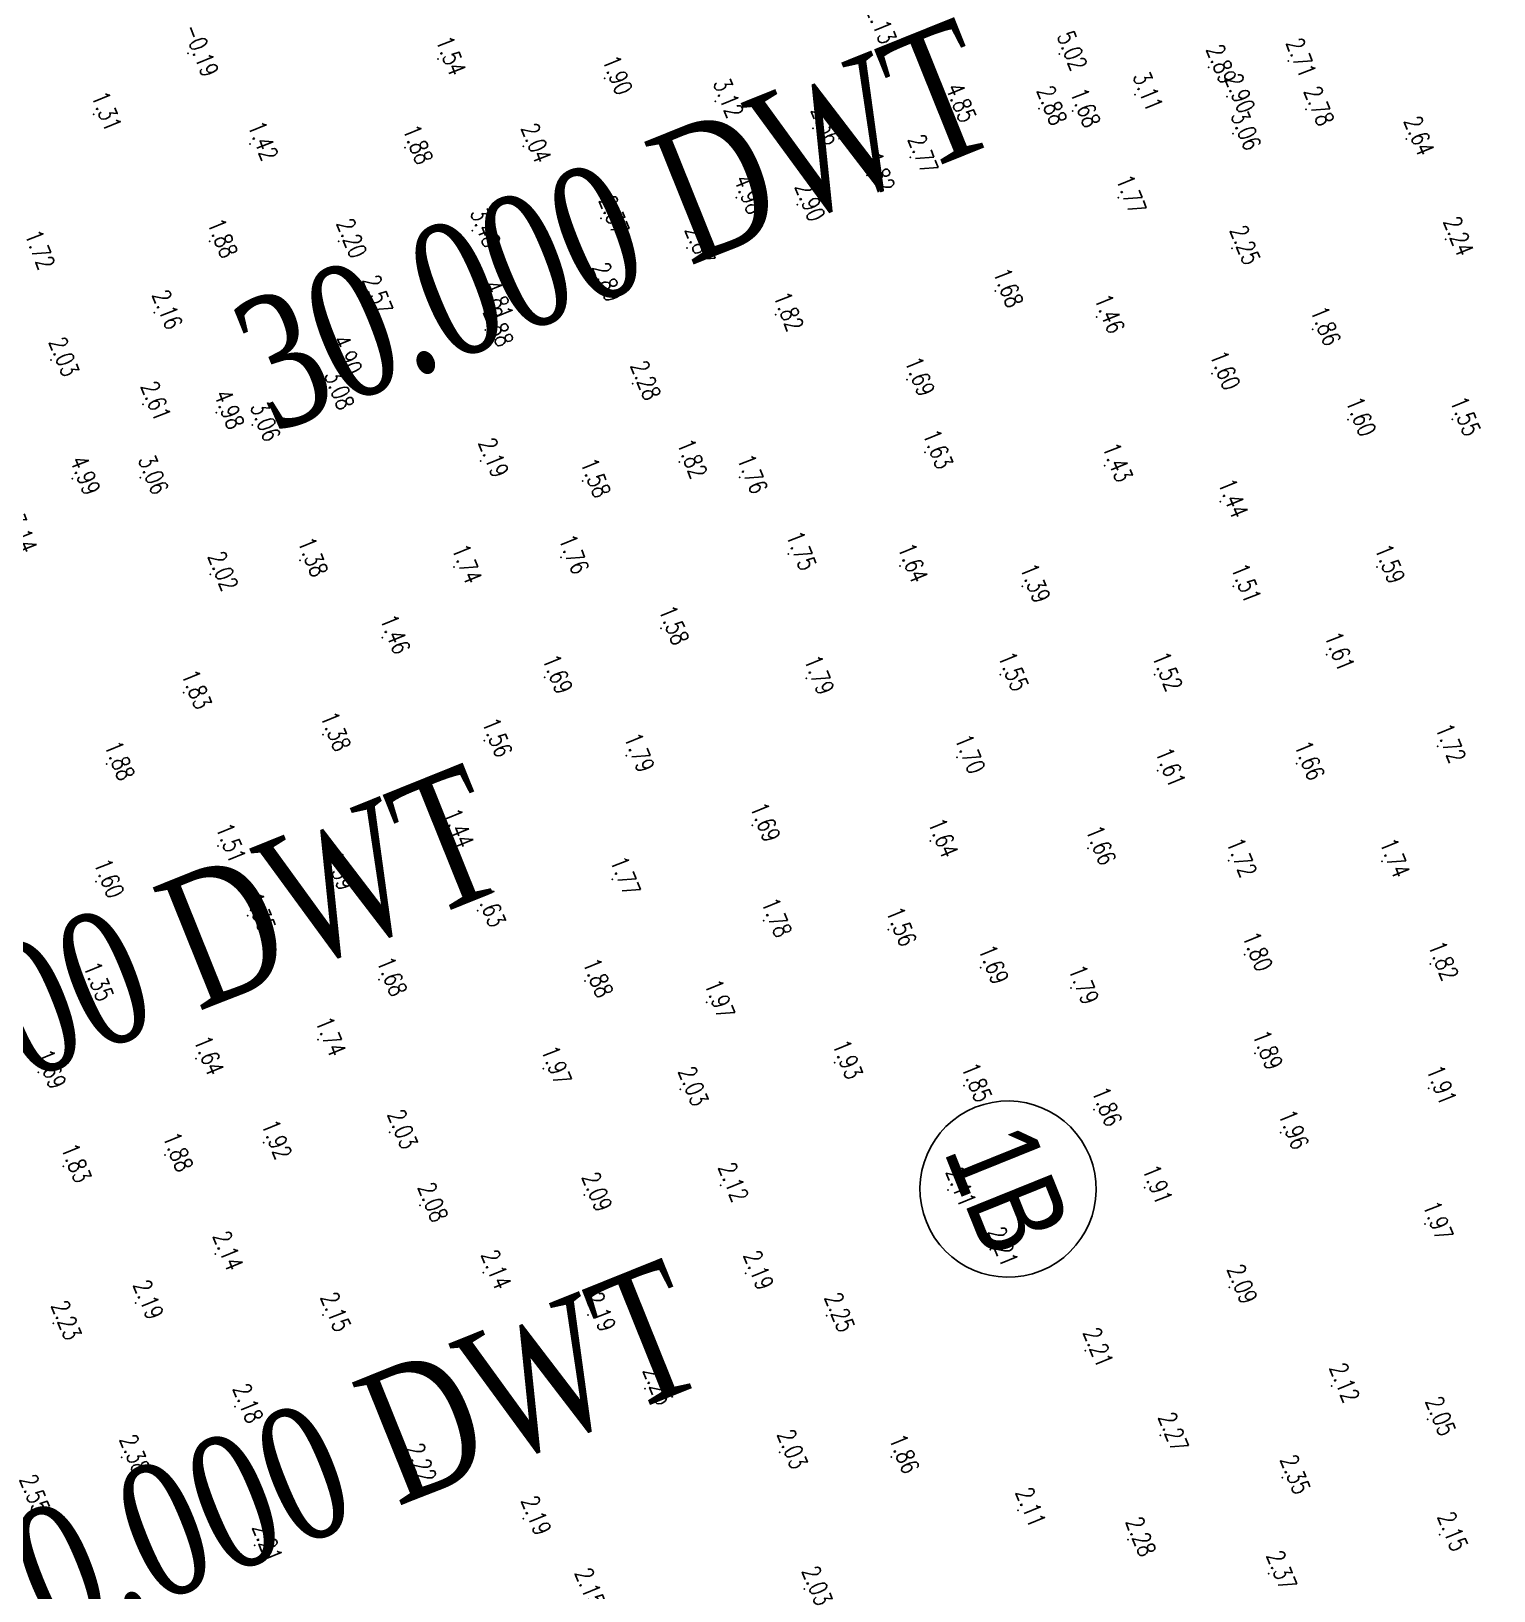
# Model space of a CAD drawing. Header units: millimetres. Extents: x 405522 to 410309, y 2303080 to 2310223.
# Drawn here: x 407175.7 to 407325.1, y 2306198.2 to 2306357.4 of the extents above; entities that cross this region are included whole.
import ezdxf
from ezdxf.enums import TextEntityAlignment as Align
from ezdxf.xclip import XClip

# ---------------------------------------------------------------- set-up
doc = ezdxf.new("R2010")
doc.units = ezdxf.units.MM
doc.header["$LTSCALE"] = 10
doc.header["$MEASUREMENT"] = 0
doc.header["$XCLIPFRAME"] = 0
doc.layers.get('0').update_dxf_attribs({"linetype": 'CONTINUOUS'})
doc.layers.get('Defpoints').update_dxf_attribs({"linetype": 'CONTINUOUS'})
for name, color, linetype in [('Bao', 1, 'CONTINUOUS'), ('caodo', 7, 'CONTINUOUS'), ('co', 84, 'CONTINUOUS'), ('DIM', 4, 'CONTINUOUS'), ('Hatch', 8, 'CONTINUOUS'), ('Line', 136, 'CONTINUOUS')]:
    doc.layers.add(name, color=color, linetype=linetype)
doc.styles.add('1', font='VHAVAN_2.TTF')
doc.styles.add('Dien', font='simplex.shx', dxfattribs={"width": 0.75})
doc.styles.add('TextH', font='vntimeh.shx', dxfattribs={"width": 0.75})
doc.styles.add('txt', font='romans.shx', dxfattribs={"height": 0.2})
doc.dimstyles.new('D2', dxfattribs={"dimscale": 2, "dimtxt": 1.8, "dimasz": 1.5, "dimexe": 1.5, "dimexo": 2, "dimgap": 1, "dimtad": 1, "dimdec": 1, "dimdsep": 46, "dimtxsty": 'TextH', "dimcen": 2.5, "dimclrd": 4, "dimclre": 4, "dimclrt": 7, "dimadec": 1, "dimazin": 2, "dimtfac": 1, "dimtdec": 1, "dimtmove": 1, "dimatfit": 0, "dimfxl": 0.25, "dimtolj": 1, "dimtzin": 0, "dimlwd": -1, "dimlwe": -1, "dimarcsym": 0})
doc.dimstyles.new('D6.7', dxfattribs={"dimscale": 6.7, "dimtxt": 1.5, "dimasz": 2, "dimexe": 1.5, "dimexo": 0.5, "dimgap": 1, "dimtad": 1, "dimdec": 0, "dimdsep": 46, "dimtxsty": 'Dien', "dimcen": 1, "dimclrd": 256, "dimclre": 256, "dimclrt": 7, "dimaunit": 1, "dimadec": 3, "dimazin": 0, "dimtfac": 1, "dimtdec": 0, "dimtmove": 1, "dimatfit": 0, "dimfxl": 1, "dimtolj": 1, "dimtzin": 0, "dimlwe": -1, "dimarcsym": 0})

# ---------------------------------------------------------------- blocks, each defined once
blk = doc.blocks.new('*D3')
at = {"layer": 'Defpoints', "color": 0, "linetype": 'Continuous'}
for p in [(407836.8043944833, 2306277.351620513), (407854.0337361633, 2306234.533200571), (407115.9648304656, 2305987.299088136)]:
    blk.add_point(p, dxfattribs=at)
at = {"layer": 'DIM', "linetype": 'Continuous'}
for p, q in [((407838.0549311792, 2306274.243782362), (407857.7853462504, 2306225.209686118)), ((407117.2153671613, 2305984.191249985), (407136.9457822988, 2305935.157153577))]:
    blk.add_line(p, q, dxfattribs=at)
at = {"layer": 'DIM', "linetype": 'Continuous', "lineweight": -2}
blk.add_line((407145.6255248156, 2305949.482814812), (407841.6023835596, 2306229.531053788), dxfattribs=at)
at = {"layer": 'DIM', "linetype": 'Continuous'}
for points in [[(407840.7686924291, 2306231.602945889), (407842.4360746901, 2306227.459161687), (407854.0337361633, 2306234.533200571)], [(407144.7918336851, 2305951.554706913), (407146.4592159461, 2305947.410922711), (407133.1941722117, 2305944.480668029)]]:
    blk.add_solid(points, dxfattribs=at)
at = {"layer": 'DIM', "color": 7, "linetype": 'Continuous', "insert": (407489.2370757526, 2306100.384367829), "char_height": 10.05, "attachment_point": 5, "rotation": 21.918943909939344, "style": 'Dien'}
blk.add_mtext('\\A1;777', dxfattribs=at)
blk = doc.blocks.new('*D6')
at = {"layer": 'Defpoints', "color": 0, "linetype": 'Continuous'}
for p in [(408519.4833505661, 2306591.769921404), (407115.9648304658, 2305987.299088136), (407150.70168588, 2305900.970934093)]:
    blk.add_point(p, dxfattribs=at)
at = {"layer": 'DIM', "linetype": 'Continuous'}
for p, q in [((408520.7338872618, 2306588.662083253), (408571.7275641989, 2306461.932419749)), ((407117.2153671616, 2305984.191249985), (407154.4532959671, 2305891.64741964))]:
    blk.add_line(p, q, dxfattribs=at)
at = {"layer": 'DIM', "linetype": 'Continuous', "lineweight": -2}
blk.add_line((408555.5446015078, 2306466.253787419), (407163.1330384839, 2305905.973080876), dxfattribs=at)
at = {"layer": 'DIM', "linetype": 'Continuous'}
for points in [[(408554.7109103773, 2306468.32567952), (408556.3782926383, 2306464.181895318), (408567.9759541118, 2306471.255934202)], [(407162.2993473534, 2305908.044972977), (407163.9667296144, 2305903.901188775), (407150.70168588, 2305900.970934093)]]:
    blk.add_solid(points, dxfattribs=at)
at = {"layer": 'DIM', "color": 7, "linetype": 'Continuous', "insert": (407854.9619415608, 2306196.990867676), "char_height": 10.05, "attachment_point": 5, "rotation": 21.918943909939344, "style": 'Dien'}
blk.add_mtext('\\A1;1528', dxfattribs=at)
blk = doc.blocks.new('kh_truc_thep')
at = {"color": 6}
blk.add_circle((0, -3), 3.000000000001425, dxfattribs=at)
at = {"color": 7, "style": '1', "width": 0.8}
blk.add_attdef('KH_TRUC', text='', height=3.000000000001425, dxfattribs=at).set_placement((0, -3), align=Align.MIDDLE)
blk = doc.blocks.new('20')
at = {"layer": 'caodo', "color": 8, "linetype": 'Continuous'}
for p in [(-415.8399999999674, -953.339999999851, -2.51), (-390.289999999979, -953.8999999999069, -0.7799999999999998), (-326.820000000007, -953.3999999999069, 2.700000000000001), (-311.5599999999977, -954.7700000000186, 0.5700000000000003), (-303.4199999999837, -954.1099999998696, 0.3900000000000001), (-373.2699999999604, -955.8799999998882, -0.4199999999999997), (-361.9400000000023, -958.2199999997392, 0.8000000000000003), (-338.1699999999837, -958.6999999997206, 2.530000000000001), (-319.070000000007, -957.5400000000373, 0.79), (-309.679999999993, -957.75, 0.5800000000000001), (-425.4699999999721, -959.5699999998324, -1.01), (-328.8800000000047, -958.9799999999814, 0.56), (-325.4599999999627, -959.2099999999627, -0.6399999999999999), (-301.5899999999674, -959.0400000000373, 0.4600000000000004), (-351.9599999999627, -961, 0.04000000000000004), (-309.0599999999977, -961.5400000000373, 0.7400000000000002), (-409.4799999999814, -962.6000000000931, -0.8999999999999999), (-393.6699999999837, -962.9699999997392, -0.4399999999999997), (-381.570000000007, -962.8199999998324, -0.2799999999999998), (-291.3699999999953, -962.089999999851, 0.3200000000000003), (-342.039999999979, -963.9599999999627, 0.4500000000000002), (-346.4599999999627, -965.7999999998137, -0.4999999999999998), (-359.820000000007, -968.0699999998324, 2.660000000000001), (-320.7799999999697, -968.0699999998324, -0.5499999999999998), (-353.5899999999674, -968.7900000000373, 0.5800000000000001), (-386.7699999999604, -971.4499999997206, 1.16), (-373.6199999999953, -970.1899999999441, 0.05000000000000027), (-413.6199999999953, -972.5299999997951, -0.4399999999999997), (-400.4199999999837, -972.5400000000373, -0.1199999999999997), (-287.3399999999674, -972.339999999851, -0.07999999999999963), (-364.8299999999581, -973.1999999997206, 0.5500000000000003), (-309.1499999999651, -973.2399999997579, -0.06999999999999984), (-374.3099999999977, -977.0299999997951, 0.5700000000000003), (-333.3399999999674, -977.589999999851, -0.6399999999999999), (-397.7599999999511, -978.3199999998324, 0.25), (-385.4400000000023, -978.8500000000931, 2.490000000000001), (-419.25, -979.8300000000745, -0.1599999999999997), (-355.789999999979, -980.0099999997765, -0.4999999999999998), (-322.9899999999907, -980.25, -0.8599999999999999), (-385.4400000000023, -981.589999999851, 0.56), (-300.9099999999744, -981.5, -0.4599999999999997), (-429.8099999999977, -984.6499999999069, -0.2899999999999996), (-400.8999999999651, -984.4499999997206, 2.580000000000001), (-370.3800000000047, -987.0600000000559, -0.03999999999999959), (-342.3800000000047, -986.6599999996834, -0.6299999999999999), (-311.1999999999534, -986.0299999997951, -0.7199999999999998), (-401.6900000000023, -988.0299999997951, 0.7600000000000002), (-420.4199999999837, -989.1699999999255, 0.29), (-412.9400000000023, -990.0200000000186, 2.660000000000001), (-409.2399999999907, -991.2700000000186, 0.7400000000000002), (-297.3099999999977, -990.75, -0.7199999999999998), (-286.6399999999558, -990.7199999997392, -0.7699999999999998), (-385.9199999999837, -994.9499999997206, -0.1299999999999999), (-365.6399999999558, -995.0499999998137, -0.4999999999999998), (-340.5299999999697, -994.089999999851, -0.6899999999999997), (-322.179999999993, -995.429999999702, -0.8899999999999999), (-427.6399999999558, -996.75, 2.67), (-420.6900000000023, -996.679999999702, 0.7400000000000002), (-375.5099999999511, -997.0099999997765, -0.7399999999999998), (-359.4799999999814, -996.6199999996461, -0.5599999999999998), (-310.3499999999767, -999.1000000000931, -0.8799999999999999), (-377.7299999999814, -1004.810000000056, -0.5599999999999998), (-354.4899999999907, -1004.449999999721, -0.5699999999999998), (-413.5599999999977, -1006.540000000037, -0.2999999999999998), (-404.3899999999558, -1005.089999999851, -0.9399999999999997), (-388.6399999999558, -1005.799999999814, -0.5799999999999998), (-343.0799999999581, -1005.689999999944, -0.6799999999999997), (-294.3499999999767, -1005.790000000037, -0.7299999999999998), (-330.5799999999581, -1007.759999999776, -0.9299999999999997), (-309.039999999979, -1007.759999999776, -0.8099999999999998), (-367.5, -1012.049999999814, -0.7399999999999998), (-395.9799999999814, -1012.989999999758, -0.8599999999999999), (-299.4899999999907, -1014.729999999981, -0.7099999999999997), (-379.3899999999558, -1017.049999999814, -0.6299999999999999), (-352.6599999999744, -1017.139999999665, -0.5299999999999998), (-332.820000000007, -1016.779999999795, -0.7699999999999998), (-317.0799999999581, -1016.779999999795, -0.7999999999999998), (-416.2699999999604, -1018.619999999646, -0.4899999999999998), (-402.0499999999884, -1022.909999999683, -0.9399999999999997), (-385.5599999999977, -1023.520000000019, -0.7599999999999998), (-288.1399999999558, -1024.100000000093, -0.5999999999999999), (-371.0299999999697, -1025.060000000056, -0.5299999999999998), (-337.25, -1025.209999999963, -0.6199999999999999), (-424.1199999999953, -1025.889999999665, -0.4399999999999997), (-316.7599999999511, -1026.569999999832, -0.7099999999999997), (-302.570000000007, -1025.869999999646, -0.6599999999999997), (-389.4799999999814, -1032.779999999795, -0.8799999999999999), (-358.1599999999744, -1032.179999999702, -0.6299999999999999), (-412.7599999999511, -1034.279999999795, -0.8099999999999998), (-339.9799999999814, -1033.770000000019, -0.6799999999999997), (-323.8800000000047, -1034.529999999795, -0.6599999999999997), (-309.4899999999907, -1035.779999999795, -0.5999999999999999), (-293.8499999999767, -1035.830000000075, -0.5799999999999998), (-425.2099999999627, -1037.909999999683, -0.7199999999999998), (-401.6399999999558, -1037.10999999987, -0.9299999999999997), (-372.4599999999627, -1037.669999999925, -0.5499999999999998), (-409.7299999999814, -1041.389999999665, -0.9699999999999998), (-386.2199999999721, -1040.869999999646, -0.6899999999999997), (-357, -1041.909999999683, -0.5399999999999998), (-344.2599999999511, -1042.830000000075, -0.7599999999999998), (-307.8699999999953, -1045.379999999888, -0.5199999999999998), (-288.8899999999558, -1046.319999999832, -0.4999999999999998), (-396.2999999999884, -1047.929999999702, -0.6399999999999999), (-334.8299999999581, -1046.709999999963, -0.6299999999999999), (-426.289999999979, -1048.439999999944, -0.9699999999999998), (-375.2599999999511, -1048.069999999832, -0.4399999999999997), (-325.6300000000047, -1048.770000000019, -0.5299999999999998), (-362.8299999999581, -1050.239999999758, -0.3499999999999999), (-402.5599999999977, -1054.060000000056, -0.5799999999999998), (-306.8299999999581, -1055.439999999944, -0.4299999999999997), (-431.1300000000047, -1057.389999999665, -0.6299999999999999), (-415, -1056, -0.6799999999999997), (-379.5099999999511, -1057.009999999776, -0.3499999999999999), (-349.75, -1056.409999999683, -0.3899999999999999), (-365.5099999999511, -1059.139999999665, -0.2899999999999996), (-336.5599999999977, -1058.75, -0.4699999999999998), (-289.0799999999581, -1059.009999999776, -0.4099999999999997), (-323.2599999999511, -1061.219999999739, -0.4599999999999997), (-395.2099999999627, -1063.529999999795, -0.2899999999999996), (-304.179999999993, -1063.569999999832, -0.3599999999999999), (-408.0799999999581, -1064.589999999851, -0.3999999999999999), (-428.570000000007, -1066.989999999758, -0.4899999999999998), (-418.1699999999837, -1065.850000000093, -0.4399999999999997), (-375.3499999999767, -1069.929999999702, -0.23), (-361.4199999999837, -1068.939999999944, -0.1999999999999997), (-338.1699999999837, -1069.419999999925, -0.21), (-318.0999999999767, -1069.169999999925, -0.4099999999999997), (-392.1300000000047, -1070.979999999981, -0.2399999999999998), (-289.4400000000023, -1072.869999999646, -0.3499999999999999), (-413.0499999999884, -1075.949999999721, -0.1799999999999997), (-333.8699999999953, -1075.509999999776, -0.1099999999999999), (-385.6399999999558, -1077.85999999987, -0.1799999999999997), (-358.8499999999767, -1077.929999999702, -0.1299999999999999), (-309.4400000000023, -1079.339999999851, -0.23), (-421.1900000000023, -1080.939999999944, -0.1299999999999999), (-429.570000000007, -1083.040000000037, -0.08999999999999986), (-402.0499999999884, -1082.189999999944, -0.1699999999999999), (-374.9699999999721, -1082.189999999944, -0.1299999999999999), (-350.570000000007, -1082.229999999981, -0.06999999999999984), (-324.1499999999651, -1085.810000000056, -0.1099999999999999), (-369.1300000000047, -1089.679999999702, -0.06999999999999984), (-298.9799999999814, -1089.419999999925, -0.1999999999999997), (-411.0099999999511, -1091.520000000019, -0.1399999999999997), (-289.179999999993, -1092.830000000075, -0.27), (-316.4699999999721, -1094.449999999721, -0.04999999999999982), (-422.5899999999674, -1096.719999999739, 0.06000000000000005), (-355.3899999999558, -1096.209999999963, -0.2899999999999996), (-343.9699999999721, -1096.679999999702, -0.4599999999999997), (-393.289999999979, -1097.60999999987, -0.09999999999999964), (-304.0299999999697, -1098.790000000037, 0.03000000000000025), (-331.039999999979, -1102.129999999888, -0.21), (-381.570000000007, -1102.979999999981, -0.1299999999999999), (-319.7999999999884, -1105.129999999888, -0.03999999999999959), (-287.9400000000023, -1104.60999999987, -0.1699999999999999), (-409.0299999999697, -1105.699999999721, -0.1099999999999999), (-305.4199999999837, -1108.580000000075, 0.05000000000000027), (-352.8699999999953, -1110.159999999683, -0.2899999999999996)]:
    blk.add_point(p, dxfattribs=at)
at = {"layer": 'caodo', "color": 8, "linetype": 'Continuous', "style": 'txt', "width": 0.75}
for s, p in [('2.13', (-345.8299999999581, -950.679999999702, -0.1899999999999999)), ('-0.19', (-415.3399999999674, -953.339999999851, -2.51)), ('1.54', (-389.789999999979, -953.8999999999069, -0.7799999999999998)), ('5.02', (-326.320000000007, -953.3999999999069, 2.700000000000001)), ('2.71', (-302.9199999999837, -954.1099999998696, 0.3900000000000001)), ('1.90', (-372.7699999999604, -955.8799999998882, -0.4199999999999997)), ('2.89', (-311.0599999999977, -954.7700000000186, 0.5700000000000003)), ('3.11', (-318.570000000007, -957.5400000000373, 0.79)), ('2.90', (-309.179999999993, -957.75, 0.5800000000000001)), ('3.12', (-361.4400000000023, -958.2199999997392, 0.8000000000000003)), ('4.85', (-337.6699999999837, -958.6999999997206, 2.530000000000001)), ('2.88', (-328.3800000000047, -958.9799999999814, 0.56)), ('1.68', (-324.9599999999627, -959.2099999999627, -0.6399999999999999)), ('2.78', (-301.0899999999674, -959.0400000000373, 0.4600000000000004)), ('1.31', (-424.9699999999721, -959.5699999998324, -1.01)), ('2.36', (-351.4589999999735, -961, 0.04000000000000004)), ('3.06', (-308.5589999999502, -961.5400000000373, 0.7400000000000002)), ('2.64', (-290.8699999999953, -962.089999999851, 0.3200000000000003)), ('1.42', (-408.9799999999814, -962.6000000000931, -0.8999999999999999)), ('1.88', (-393.1699999999837, -962.9699999997392, -0.4399999999999997)), ('2.04', (-381.070000000007, -962.8199999998324, -0.2799999999999998)), ('2.77', (-341.539999999979, -963.9599999999627, 0.4500000000000002)), ('1.82', (-345.9599999999627, -965.7999999998137, -0.4999999999999998)), ('4.98', (-359.320000000007, -968.0699999998324, 2.660000000000001)), ('2.90', (-353.0899999999674, -968.7900000000373, 0.5800000000000001)), ('1.77', (-320.2799999999697, -968.0699999998324, -0.5499999999999998)), ('2.37', (-373.1199999999953, -970.1899999999441, 0.05000000000000027)), ('3.48', (-386.2699999999604, -971.4499999997206, 1.16)), ('1.88', (-413.1199999999953, -972.5299999997951, -0.4399999999999997)), ('2.20', (-399.9199999999837, -972.5400000000373, -0.1199999999999997)), ('2.87', (-364.3299999999581, -973.1999999997206, 0.5500000000000003)), ('2.25', (-308.6499999999651, -973.2399999997579, -0.06999999999999984)), ('2.24', (-286.8399999999674, -972.339999999851, -0.07999999999999963)), ('1.72', (-431.7799999999697, -973.7099999999627, -0.5999999999999999)), ('2.57', (-397.2599999999511, -978.3199999998324, 0.25)), ('2.89', (-373.8099999999977, -977.0299999997951, 0.5700000000000003)), ('1.68', (-332.8399999999674, -977.589999999851, -0.6399999999999999)), ('2.16', (-418.75, -979.8300000000745, -0.1599999999999997)), ('4.81', (-384.9400000000023, -978.8500000000931, 2.490000000000001)), ('1.82', (-355.289999999979, -980.0099999997765, -0.4999999999999998)), ('2.88', (-384.9400000000023, -981.589999999851, 0.56)), ('1.46', (-322.4899999999907, -980.25, -0.8599999999999999)), ('1.86', (-300.4099999999744, -981.5, -0.4599999999999997)), ('2.03', (-429.3099999999977, -984.6499999999069, -0.2899999999999996)), ('4.90', (-400.3999999999651, -984.4499999997206, 2.580000000000001)), ('1.60', (-310.6999999999534, -986.0299999997951, -0.7199999999999998)), ('3.08', (-401.1900000000023, -988.0299999997951, 0.7600000000000002)), ('2.28', (-369.8800000000047, -987.0600000000559, -0.03999999999999959)), ('1.69', (-341.8800000000047, -986.6599999996834, -0.6299999999999999)), ('2.61', (-419.9199999999837, -989.1699999999255, 0.29)), ('4.98', (-412.4400000000023, -990.0200000000186, 2.660000000000001)), ('3.06', (-408.7390000000014, -991.2700000000186, 0.7400000000000002)), ('1.60', (-296.8099999999977, -990.75, -0.7199999999999998)), ('1.55', (-286.1399999999558, -990.7199999997392, -0.7699999999999998)), ('1.63', (-340.0299999999697, -994.089999999851, -0.6899999999999997)), ('2.19', (-385.4199999999837, -994.9499999997206, -0.1299999999999999)), ('1.82', (-365.1399999999558, -995.0499999998137, -0.4999999999999998)), ('1.43', (-321.679999999993, -995.429999999702, -0.8899999999999999)), ('4.99', (-427.1399999999558, -996.75, 2.67)), ('3.06', (-420.1889999999548, -996.679999999702, 0.7400000000000002)), ('1.58', (-375.0099999999511, -997.0099999997765, -0.7399999999999998)), ('1.76', (-358.9799999999814, -996.6199999996461, -0.5599999999999998)), ('1.44', (-309.8499999999767, -999.1000000000931, -0.8799999999999999)), ('3.14', (-433.5799999999581, -1002.649999999907, 0.8200000000000003)), ('1.38', (-403.8899999999558, -1005.089999999851, -0.9399999999999997)), ('1.76', (-377.2299999999814, -1004.810000000056, -0.5599999999999998)), ('1.75', (-353.9899999999907, -1004.449999999721, -0.5699999999999998)), ('2.02', (-413.0599999999977, -1006.540000000037, -0.2999999999999998)), ('1.74', (-388.1399999999558, -1005.799999999814, -0.5799999999999998)), ('1.64', (-342.5799999999581, -1005.689999999944, -0.6799999999999997)), ('1.59', (-293.8499999999767, -1005.790000000037, -0.7299999999999998)), ('1.39', (-330.0799999999581, -1007.759999999776, -0.9299999999999997)), ('1.51', (-308.539999999979, -1007.759999999776, -0.8099999999999998)), ('1.46', (-395.4799999999814, -1012.989999999758, -0.8599999999999999)), ('1.58', (-367, -1012.049999999814, -0.7399999999999998)), ('1.61', (-298.9899999999907, -1014.729999999981, -0.7099999999999997)), ('1.69', (-378.8899999999558, -1017.049999999814, -0.6299999999999999)), ('1.79', (-352.1599999999744, -1017.139999999665, -0.5299999999999998)), ('1.55', (-332.320000000007, -1016.779999999795, -0.7699999999999998)), ('1.52', (-316.5799999999581, -1016.779999999795, -0.7999999999999998)), ('1.83', (-415.7699999999604, -1018.619999999646, -0.4899999999999998)), ('1.38', (-401.5499999999884, -1022.909999999683, -0.9399999999999997)), ('1.56', (-385.0599999999977, -1023.520000000019, -0.7599999999999998)), ('1.72', (-287.6399999999558, -1024.100000000093, -0.5999999999999999)), ('1.88', (-423.6199999999953, -1025.889999999665, -0.4399999999999997)), ('1.79', (-370.5299999999697, -1025.060000000056, -0.5299999999999998)), ('1.70', (-336.75, -1025.209999999963, -0.6199999999999999)), ('1.66', (-302.070000000007, -1025.869999999646, -0.6599999999999997)), ('1.61', (-316.2599999999511, -1026.569999999832, -0.7099999999999997)), ('1.69', (-357.6599999999744, -1032.179999999702, -0.6299999999999999)), ('1.44', (-388.9799999999814, -1032.779999999795, -0.8799999999999999)), ('1.64', (-339.4799999999814, -1033.770000000019, -0.6799999999999997)), ('1.51', (-412.2599999999511, -1034.279999999795, -0.8099999999999998)), ('1.66', (-323.3800000000047, -1034.529999999795, -0.6599999999999997)), ('1.39', (-401.1399999999558, -1037.10999999987, -0.9299999999999997)), ('1.72', (-308.9899999999907, -1035.779999999795, -0.5999999999999999)), ('1.74', (-293.3499999999767, -1035.830000000075, -0.5799999999999998)), ('1.60', (-424.7099999999627, -1037.909999999683, -0.7199999999999998)), ('1.77', (-371.9599999999627, -1037.669999999925, -0.5499999999999998)), ('1.35', (-409.2299999999814, -1041.389999999665, -0.9699999999999998)), ('1.63', (-385.7199999999721, -1040.869999999646, -0.6899999999999997)), ('1.78', (-356.5, -1041.909999999683, -0.5399999999999998)), ('1.56', (-343.7599999999511, -1042.830000000075, -0.7599999999999998)), ('1.69', (-334.3299999999581, -1046.709999999963, -0.6299999999999999)), ('1.80', (-307.3699999999953, -1045.379999999888, -0.5199999999999998)), ('1.82', (-288.3899999999558, -1046.319999999832, -0.4999999999999998)), ('1.35', (-425.789999999979, -1048.439999999944, -0.9699999999999998)), ('1.68', (-395.7999999999884, -1047.929999999702, -0.6399999999999999)), ('1.88', (-374.7599999999511, -1048.069999999832, -0.4399999999999997)), ('1.79', (-325.1300000000047, -1048.770000000019, -0.5299999999999998)), ('1.97', (-362.3299999999581, -1050.239999999758, -0.3499999999999999)), ('1.74', (-402.0599999999977, -1054.060000000056, -0.5799999999999998)), ('1.64', (-414.5, -1056, -0.6799999999999997)), ('1.93', (-349.25, -1056.409999999683, -0.3899999999999999)), ('1.89', (-306.3299999999581, -1055.439999999944, -0.4299999999999997)), ('1.69', (-430.6300000000047, -1057.389999999665, -0.6299999999999999)), ('1.97', (-379.0099999999511, -1057.009999999776, -0.3499999999999999)), ('2.03', (-365.0099999999511, -1059.139999999665, -0.2899999999999996)), ('1.85', (-336.0599999999977, -1058.75, -0.4699999999999998)), ('1.91', (-288.5799999999581, -1059.009999999776, -0.4099999999999997)), ('1.86', (-322.7599999999511, -1061.219999999739, -0.4599999999999997)), ('2.03', (-394.7099999999627, -1063.529999999795, -0.2899999999999996)), ('1.96', (-303.679999999993, -1063.569999999832, -0.3599999999999999)), ('1.88', (-417.6699999999837, -1065.850000000093, -0.4399999999999997)), ('1.92', (-407.5799999999581, -1064.589999999851, -0.3999999999999999)), ('1.83', (-428.070000000007, -1066.989999999758, -0.4899999999999998)), ('2.12', (-360.9199999999837, -1068.939999999944, -0.1999999999999997)), ('1.91', (-317.5999999999767, -1069.169999999925, -0.4099999999999997)), ('2.09', (-374.8499999999767, -1069.929999999702, -0.23)), ('2.11', (-337.6699999999837, -1069.419999999925, -0.21)), ('2.08', (-391.6300000000047, -1070.979999999981, -0.2399999999999998)), ('1.97', (-288.9400000000023, -1072.869999999646, -0.3499999999999999)), ('2.21', (-333.3699999999953, -1075.509999999776, -0.1099999999999999)), ('2.14', (-412.5499999999884, -1075.949999999721, -0.1799999999999997)), ('2.14', (-385.1399999999558, -1077.85999999987, -0.1799999999999997)), ('2.19', (-358.3499999999767, -1077.929999999702, -0.1299999999999999)), ('2.09', (-308.9400000000023, -1079.339999999851, -0.23)), ('2.19', (-420.6900000000023, -1080.939999999944, -0.1299999999999999)), ('2.23', (-429.070000000007, -1083.040000000037, -0.08999999999999986)), ('2.15', (-401.5499999999884, -1082.189999999944, -0.1699999999999999)), ('2.19', (-374.4699999999721, -1082.189999999944, -0.1299999999999999)), ('2.25', (-350.070000000007, -1082.229999999981, -0.06999999999999984)), ('2.21', (-323.6499999999651, -1085.810000000056, -0.1099999999999999)), ('2.25', (-368.6300000000047, -1089.679999999702, -0.06999999999999984)), ('2.12', (-298.4799999999814, -1089.419999999925, -0.1999999999999997)), ('2.18', (-410.5099999999511, -1091.520000000019, -0.1399999999999997)), ('2.05', (-288.679999999993, -1092.830000000075, -0.27)), ('2.27', (-315.9699999999721, -1094.449999999721, -0.04999999999999982)), ('2.03', (-354.8899999999558, -1096.209999999963, -0.2899999999999996)), ('2.38', (-422.0899999999674, -1096.719999999739, 0.06000000000000005)), ('2.22', (-392.789999999979, -1097.60999999987, -0.09999999999999964)), ('1.86', (-343.4699999999721, -1096.679999999702, -0.4599999999999997)), ('2.35', (-303.5299999999697, -1098.790000000037, 0.03000000000000025)), ('2.55', (-432.3099999999977, -1100.790000000037, 0.2300000000000004)), ('2.11', (-330.539999999979, -1102.129999999888, -0.21)), ('2.19', (-381.070000000007, -1102.979999999981, -0.1299999999999999)), ('2.21', (-408.5299999999697, -1105.699999999721, -0.1099999999999999)), ('2.28', (-319.2999999999884, -1105.129999999888, -0.03999999999999959)), ('2.15', (-287.4400000000023, -1104.60999999987, -0.1699999999999999)), ('2.37', (-304.9199999999837, -1108.580000000075, 0.05000000000000027)), ('2.15', (-375.5799999999581, -1110.350000000093, -0.1699999999999999)), ('2.03', (-352.3699999999953, -1110.159999999683, -0.2899999999999996))]:
    blk.add_text(s, height=1.8, rotation=292, dxfattribs=at).set_placement(p, align=Align.CENTER)
blk = doc.blocks.new('*D51')
at = {"layer": 'Defpoints', "color": 0, "linetype": 'Continuous'}
for p in [(407800.2481194643, 2306340.073479452), (407088.9799997695, 2306054.363999907), (407229.9520651994, 2305703.416820739)]:
    blk.add_point(p, dxfattribs=at)
at = {"layer": 'Hatch', "color": 4, "linetype": 'Continuous'}
for p, q in [((407801.739089063, 2306336.361740014), (407942.3384120931, 2305986.342495706)), ((407090.4709693682, 2306050.652260469), (407231.0702923984, 2305700.633016161)), ((407938.4363803156, 2305988.008073085), (407232.7358697781, 2305704.535047939))]:
    blk.add_line(p, q, dxfattribs=at)
for points in [[(407938.2500091158, 2305988.472040515), (407938.6227515155, 2305987.544105656), (407941.220184894, 2305989.126300284)], [(407232.5494985783, 2305704.999015369), (407232.922240978, 2305704.071080509), (407229.9520651994, 2305703.416820739)]]:
    blk.add_solid(points, dxfattribs=at)
at = {"layer": 'Hatch', "color": 7, "linetype": 'Continuous', "insert": (407584.1697039279, 2305849.797712978), "char_height": 3.6, "attachment_point": 5, "rotation": 21.88484791204214, "style": 'TextH'}
blk.add_mtext('\\A1;766.5', dxfattribs=at)
blk = doc.blocks.new('*D53')
at = {"layer": 'Defpoints', "color": 0, "linetype": 'Continuous'}
for p in [(407800.2481194643, 2306340.073479452), (407088.9800000476, 2306054.363999872), (407189.0017923999, 2305805.361718773)]:
    blk.add_point(p, dxfattribs=at)
at = {"layer": 'Hatch', "color": 4, "linetype": 'Continuous'}
for p, q in [((407801.7390890637, 2306336.361740015), (407901.3881390162, 2306088.287393774)), ((407897.4861072381, 2306089.952971153), (407191.7855969782, 2305806.479945973)), ((407090.4709696471, 2306050.652260435), (407190.1200195996, 2305802.577914195))]:
    blk.add_line(p, q, dxfattribs=at)
for points in [[(407897.2997360382, 2306090.416938583), (407897.6724784381, 2306089.489003723), (407900.2699118166, 2306091.071198353)], [(407191.5992257782, 2305806.943913402), (407191.9719681782, 2305806.015978543), (407189.0017923999, 2305805.361718773)]]:
    blk.add_solid(points, dxfattribs=at)
at = {"layer": 'Hatch', "color": 7, "linetype": 'Continuous', "insert": (407543.2194309888, 2305951.742611029), "char_height": 3.6, "attachment_point": 5, "rotation": 21.88484792220215, "style": 'TextH'}
blk.add_mtext('\\A1;766.5', dxfattribs=at)

msp = doc.modelspace()

# ---------------------------------------------------------------- hatches: boundary and pattern name
at = {"layer": 'co', "linetype": 'Continuous'}
h = msp.add_hatch(dxfattribs=at)
h.set_pattern_fill('GRASS', color=86, scale=0.9999999999999998, angle=-9.154247039750842e-09, style=0)
h.set_pattern_definition([(21.91894380089891, (407717.7514152989, 2306586.61674795), (0.392032972917054, 0.9199511658877224), [0.1874999999999999, -1.226713562999999]), (336.9189438008989, (407717.7514152989, 2306586.61674795), (0.3920329730204795, 0.9199511661304223), [0.1875, -0.8124999999999999]), (66.91894380089893, (407717.7514152989, 2306586.61674795), (-0.9199511661304223, 0.3920329730204795), [0.1874999999999999, -0.8124999999999997])])
edge = h.paths.add_edge_path()
edge.add_line((407254.1170228908, 2306410.169202854), (407260.6047045343, 2306394.045993825))
edge.add_line((407260.6047045343, 2306394.045993825), (407285.4548879365, 2306404.045248837))
edge.add_line((407285.4548879365, 2306404.045248837), (407282.0616406134, 2306412.478158909))
edge.add_line((407282.0616406134, 2306412.478158909), (407277.9797039331, 2306410.835662958))
edge.add_line((407277.9797039331, 2306410.835662958), (407277.7893237203, 2306411.308796528))
edge.add_line((407277.7893237203, 2306411.308796528), (407273.8001583294, 2306409.703630031))
edge.add_line((407273.8001583294, 2306409.703630031), (407270.6200811035, 2306417.606769071))
edge.add_line((407270.6200811035, 2306417.606769071), (407284.0696774927, 2306425.47742779))
edge.add_line((407284.0696774927, 2306425.47742779), (407288.693920144, 2306427.33813765))
edge.add_line((407288.693920144, 2306427.33813765), (407292.7255011137, 2306417.318838529))
edge.add_line((407292.7255011137, 2306417.318838529), (407288.7363357256, 2306415.713672033))
edge.add_line((407288.7363357256, 2306415.713672033), (407288.9267159385, 2306415.240538464))
edge.add_line((407288.9267159385, 2306415.240538464), (407284.8447792606, 2306413.598042505))
edge.add_line((407284.8447792606, 2306413.598042505), (407287.6780847382, 2306406.556701861))
edge.add_line((407287.6780847382, 2306406.556701861), (407329.4904017044, 2306423.381206268))
edge.add_line((407329.4904017044, 2306423.381206268), (407321.277921924, 2306443.790889731))
edge.add_line((407321.277921924, 2306443.790889731), (407391.9696435035, 2306472.235933241))
edge.add_line((407391.9696435035, 2306472.235933241), (407400.1821232486, 2306451.826249867))
edge.add_line((407400.1821232486, 2306451.826249867), (407418.736380878, 2306459.292140589))
edge.add_line((407418.736380878, 2306459.292140589), (407415.6678998304, 2306466.917940378))
edge.add_line((407415.6678998304, 2306466.917940378), (407418.0892304467, 2306467.892239111))
edge.add_line((407418.0892304467, 2306467.892239111), (407416.6686293677, 2306471.42272188))
edge.add_arc((407416.2406032057, 2306476.504728728), 5.100000000270966, -50.976420963221415, 274.81430867917214, ccw=False)
edge.add_line((407419.4517680119, 2306472.542605485), (407420.8723690949, 2306469.012122715))
edge.add_line((407420.8723690949, 2306469.012122715), (407423.2936997163, 2306469.986421451))
edge.add_line((407423.2936997163, 2306469.986421451), (407424.0813511835, 2306468.028947273))
edge.add_line((407424.0813511835, 2306468.028947273), (407430.6679639445, 2306470.679278646))
edge.add_line((407430.6679639445, 2306470.679278646), (407427.4314589711, 2306478.72265207))
edge.add_line((407427.4314589711, 2306478.72265207), (407423.1548513077, 2306477.001824099))
edge.add_line((407423.1548513077, 2306477.001824099), (407420.4597060886, 2306483.699808384))
edge.add_line((407420.4597060886, 2306483.699808384), (407431.3322034824, 2306488.074700606))
edge.add_line((407431.3322034824, 2306488.074700606), (407434.505207047, 2306480.189141089))
edge.add_arc((407422.4449395959, 2306475.336312125), 12.99999999799835, -68.08105611815012, 21.91894389356969, ccw=False)
edge.add_line((407427.2977685576, 2306463.276044673), (407428.0443576286, 2306461.42061891))
edge.add_arc((407422.4449395933, 2306475.336312126), 15.00000000049874, 291.9189438879702, 381.9189438861541)
edge.add_line((407436.3606328095, 2306480.935730161), (407433.7342182117, 2306487.462904873))
edge.add_arc((407429.0956538063, 2306485.596432194), 5.000000000345068, 21.91894389110442, 111.6081401787035)
edge.add_line((407427.254370581, 2306490.245053074), (407425.7664817182, 2306489.655711661))
edge.add_line((407425.7664817182, 2306489.655711661), (407404.3746197062, 2306481.865124488))
edge.add_line((407404.3746197062, 2306481.865124488), (407387.1692075391, 2306476.129275814))
edge.add_line((407387.1692075391, 2306476.129275814), (407368.1393202968, 2306469.173936851))
edge.add_line((407368.1393202968, 2306469.173936851), (407354.3811752048, 2306464.324671585))
edge.add_line((407354.3811752048, 2306464.324671585), (407349.8883223158, 2306463.037029213))
edge.add_line((407349.8883223158, 2306463.037029213), (407338.1906022896, 2306456.846383967))
edge.add_line((407338.1906022896, 2306456.846383967), (407320.7539099596, 2306447.700914217))
edge.add_line((407320.7539099596, 2306447.700914217), (407305.9439592828, 2306440.590780963))
edge.add_line((407305.9439592828, 2306440.590780963), (407289.8833454648, 2306430.983138181))
edge.add_line((407289.8833454648, 2306430.983138181), (407259.7631739253, 2306413.513734311))
edge.add_line((407259.7631739253, 2306413.513734311), (407254.1170228908, 2306410.169202854))
h.paths.add_polyline_path([(407177.1105452421, 2306360.449485613), (407173.2358340801, 2306370.078931296), (407147.2762224373, 2306358.137330575), (407130.3317128211, 2306350.723753258), (407113.5068215086, 2306343.770464835), (407091.1422524607, 2306334.552587217), (407073.8310301324, 2306325.49473595), (407056.1712730328, 2306316.316248703), (407024.3960636385, 2306299.576530544), (407025.4169672449, 2306299.410790426)])

# ---------------------------------------------------------------- block references
at = {"layer": 'caodo', "linetype": 'Continuous'}
ref = msp.add_blockref('20', (407607.5599999998, 2307308.49, 2.32), dxfattribs=at)
XClip(ref).set_block_clipping_path([(-1349.6056714252336, -661.9058657553978), (-160.24326352693606, -789.0626177703962), (-158.36999999999534, -682.7400000002235), (-152.55370127764763, -565.1435954412445), (-154.45678520214278, -515.7710593813099), (-164.5656294519431, -479.7079773764126), (-169.84830490715103, -457.46881066821516), (-166.82796598720597, -442.01621566619724), (-126.78273369179806, -389.4443280850537), (-106.05188721581362, -361.8542004311457), (-63.77944376063533, -462.4105278351344), (-33.466447652434, -538.7088304474019), (-26.830958046135493, -536.6440252331086), (-14.194728780596051, -530.2900720490143), (2.873561021173373, -522.7809317391366), (21.779086004185956, -516.4300709003583), (33.49636997265043, -516.3916891841218), (41.83233972010203, -526.5245847343467), (49.38700186560163, -538.8965703272261), (57.58147363178432, -547.8425059784204), (240.7905528639676, -478.5933098080568), (312.71683337684954, -453.523366919253), (469.9752955258009, -835.1642690971494), (381.01757410995197, -875.9365015272051), (340.05356005806243, -891.0018749474548), (281.9833174137748, -920.0360526661389), (270.2997928529512, -925.8934261840768), (259.64971878379583, -926.485182072036), (238.13632499426603, -935.887616972439), (231.39031789585715, -941.3565830942243), (234.28019038640196, -952.6351198460907), (233.34951378498226, -963.7375780143775), (228.57153214595746, -974.9643217222765), (217.37020478205523, -983.9257580563426), (203.91382668475853, -988.0474594873376), (188.67127670557238, -983.9718116582371), (177.38840578240342, -980.8930276110768), (171.5204358987976, -984.3872820092365), (-73.64572811854305, -1086.5773775354028), (-160.72326044749934, -789.4035990480334), (-175.86631778383162, -787.8968891631812), (-1242.6150691517978, -731.501864743419), (-1048.6445017770166, -1275.3187000523321), (-581.3011768160504, -1893.6633556210436), (45.25815080979373, -1711.1176481554285), (672.5305126870517, -1468.653420693241), (1174.462400796474, -665.2848953921348), (720.1397881704615, 463.7992460099049), (-44.86505850660615, 588.3045099438168), (-757.8349164568353, 52.953614375554025)])
at = {"layer": 'Line', "color": 1, "extrusion": (0.01828819611342886, 0.007358832454981592, 0.9998056758529711)}
ref = msp.add_blockref('kh_truc_thep', (1987485.066287009, -1238500.503087962, 24419.56215909858), dxfattribs=dict(at, xscale=2.999999999939281, yscale=2.99999999920291, rotation=90.00000001206222))
ref.add_attrib('KH_TRUC', '1B', dxfattribs={"layer": '0', "color": 7, "extrusion": (0.006097118530146555, 0.002453367923603044, 0.9999784028325117), "height": 9.373380652800739, "rotation": 291.9610149949045, "style": '1', "oblique": 359.9999853142, "width": 0.800138208027694}).set_placement((407267.9436794176, 2306226.141691928, 8141.260298362397), align=Align.MIDDLE)

# ---------------------------------------------------------------- texts
at = {"layer": 'Bao', "color": 7, "linetype": 'Continuous', "style": 'TextH', "width": 0.75}
for s, p in [('30.000 dwt', (407237.843904793, 2306331.366237863)), ('70.000 dwt', (407187.6358774991, 2306255.229665755)), ('70.000 dwt', (407207.9804297002, 2306204.669313745))]:
    msp.add_text(s, height=13.5, rotation=21.91894389507354, dxfattribs=at).set_placement(p, align=Align.CENTER)

# ---------------------------------------------------------------- dimensions: what is measured, and where the dimension line sits
at = {"layer": 'DIM', "linetype": 'Continuous'}
for base, p1, p2, picture, middle in [((407150.70168588, 2305900.970934093), (408519.4833505659, 2306591.769921404), (407115.9648304658, 2305987.299088136), '*D6', (407854.9619415608, 2306196.990867676)), ((407854.0337361633, 2306234.533200571), (407115.9648304656, 2305987.299088136), (407836.8043944834, 2306277.351620513), '*D3', (407489.2370757526, 2306100.384367829))]:
    dim = msp.add_linear_dim(base=base, p1=p1, p2=p2, angle=21.91894390993935, dimstyle='D6.7', dxfattribs=at)
    dim.commit()
    dim.dimension.update_dxf_attribs({"geometry": picture, "text_midpoint": middle})
at = {"layer": 'Hatch', "linetype": 'Continuous'}
for p2, distance, picture, middle in [((407088.9799997697, 2306054.363999907), 378.20238735031955, '*D51', (407584.1697039279, 2305849.797712978)), ((407088.9800000474, 2306054.363999872), 268.3402596293669, '*D53', (407543.2194309888, 2305951.742611029))]:
    dim = msp.add_aligned_dim(p1=(407800.2481194641, 2306340.073479452), p2=p2, distance=distance, dimstyle='D2', dxfattribs=at)
    dim.commit()
    dim.dimension.update_dxf_attribs({"geometry": picture, "text_midpoint": middle})

doc.saveas('drawing.dxf')
